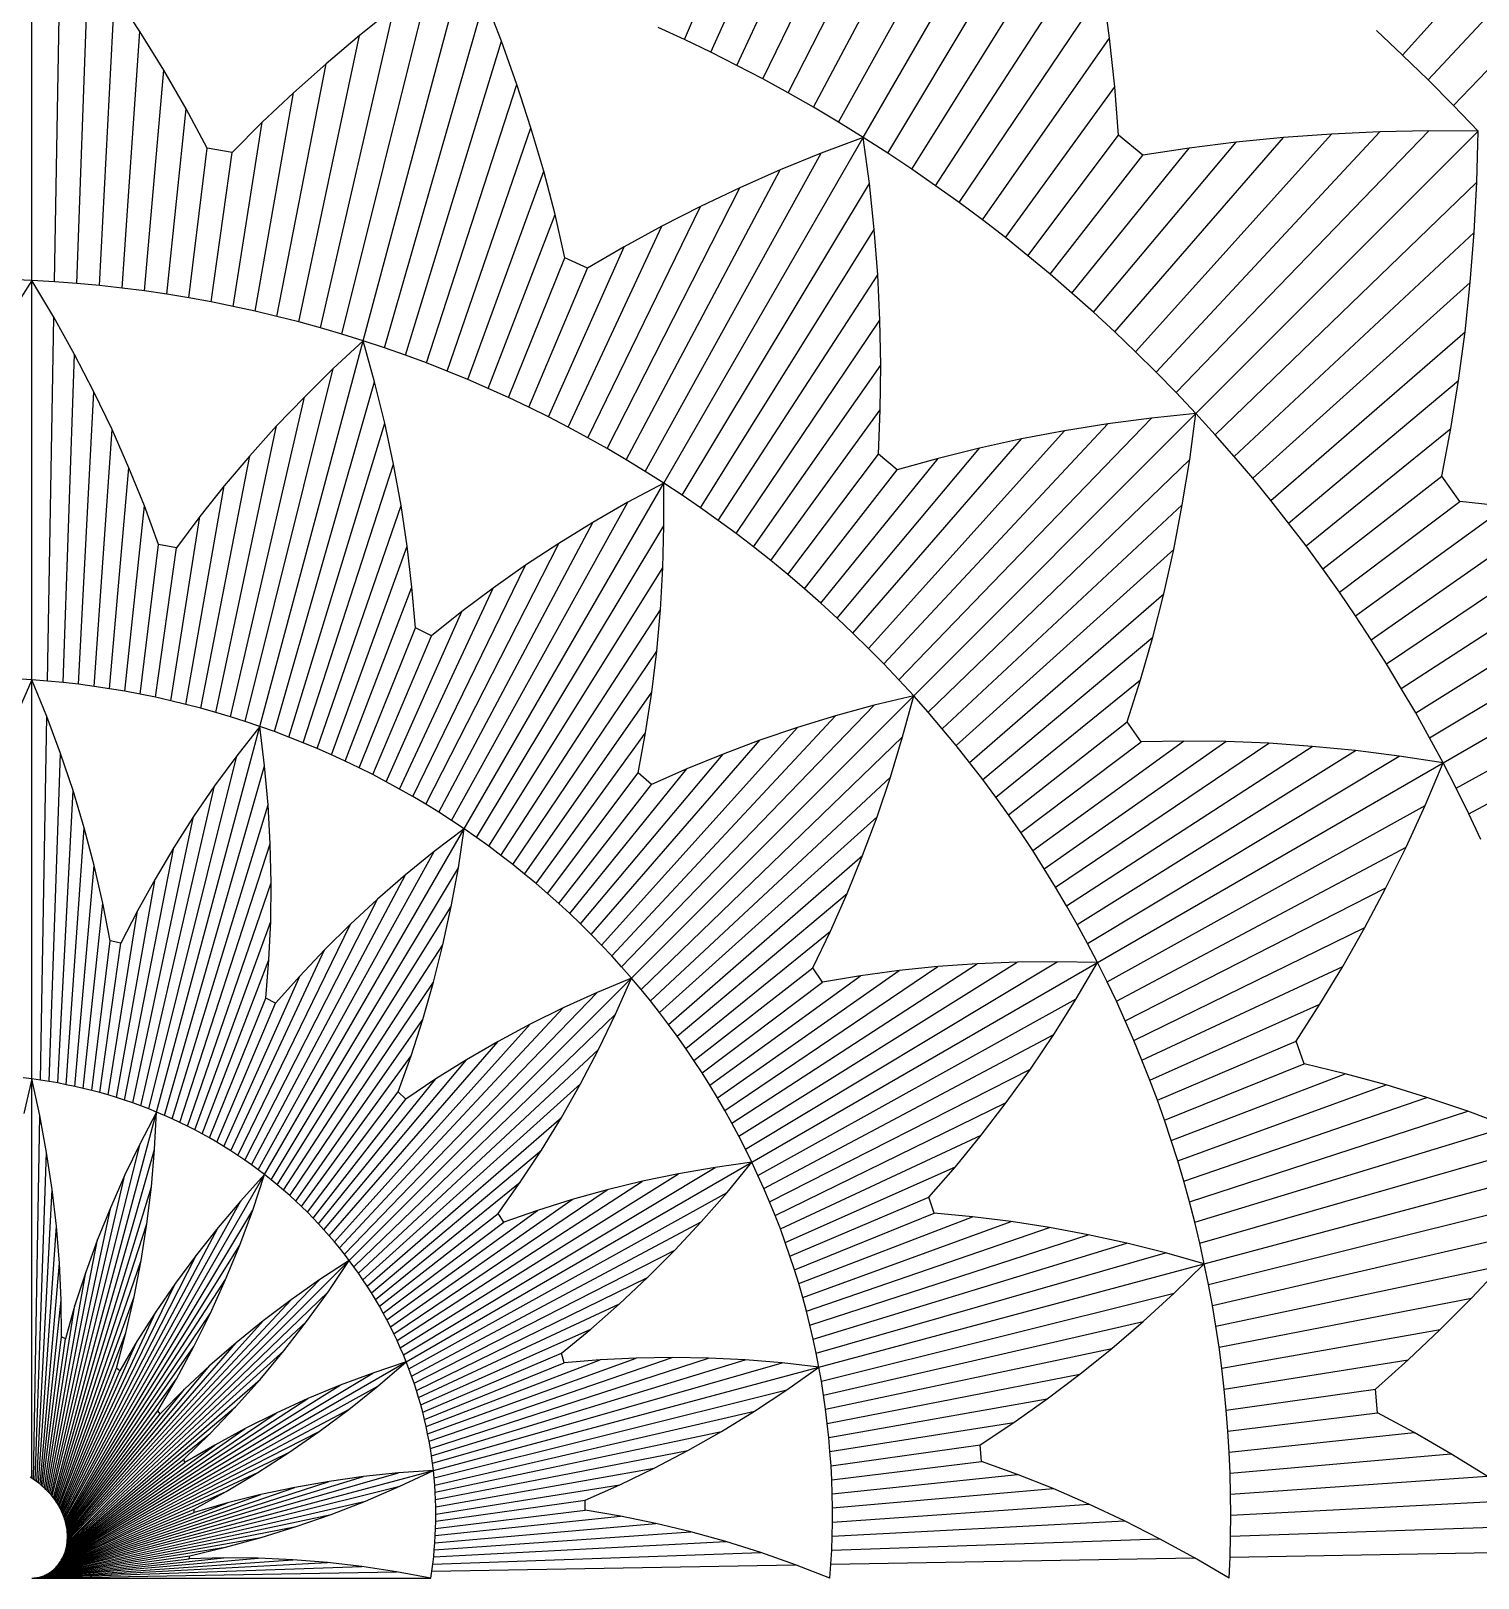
# Model space of a CAD drawing. Header units: metres. Extents: x -32.5 to 30, y -28.8 to 31.2.
# Drawn here: x -0.01 to 18.12, y 0 to 19.38 of the extents above; entities that cross this region are included whole.
import ezdxf

# ---------------------------------------------------------------- set-up
doc = ezdxf.new("R2010")
doc.units = ezdxf.units.M
for name, color, linetype in [('Fill', 3, 'Continuous'), ('Inner', 2, 'Continuous'), ('Outer', 1, 'Continuous')]:
    doc.layers.add(name, color=color, linetype=linetype)

msp = doc.modelspace()

# ---------------------------------------------------------------- linework, layer by layer
at = {"layer": 'Fill'}
for p, q in [((10.417, 18.042), (12.917, 22.372)), ((10.107, 18.233), (12.316, 22.218)), ((9.794, 18.419), (11.724, 22.049)), ((9.477, 18.6), (11.142, 21.867)), ((10.723, 17.846), (13.069, 21.751)), ((17.174, 19.074), (19.628, 21.799)), ((17.495, 18.761), (20.299, 21.768)), ((17.81, 18.443), (20.975, 21.72)), ((9.157, 18.775), (10.57, 21.671)), ((8.834, 18.944), (10.008, 21.462)), ((0, 16.25), (0, 21.25)), ((8.508, 19.108), (9.457, 21.24)), ((11.025, 17.644), (13.204, 21.131)), ((8.178, 19.267), (8.916, 21.005)), ((0.283, 16.234), (0.363, 20.788)), ((11.324, 17.437), (13.321, 20.512)), ((0.566, 16.212), (0.71, 20.321)), ((4.152, 15.495), (5.446, 20.325)), ((3.884, 15.579), (4.986, 19.999)), ((0.848, 16.186), (1.04, 19.848)), ((4.418, 15.407), (5.674, 19.786)), ((11.619, 17.226), (13.421, 19.897)), ((3.615, 15.658), (4.54, 19.663)), ((1.13, 16.155), (1.354, 19.369)), ((3.344, 15.732), (4.106, 19.318)), ((4.682, 15.314), (5.884, 19.246)), ((11.91, 17.009), (13.503, 19.284)), ((1.41, 16.119), (1.652, 18.886)), ((3.071, 15.801), (3.686, 18.964)), ((2.798, 15.866), (3.28, 18.602)), ((4.944, 15.217), (6.077, 18.704)), ((12.197, 16.787), (13.568, 18.675)), ((1.69, 16.078), (1.934, 18.399)), ((2.523, 15.926), (2.888, 18.231)), ((5.205, 15.115), (6.254, 18.162)), ((7.917, 13.712), (10.417, 18.042)), ((12.479, 16.561), (13.616, 18.069)), ((13.568, 15.608), (15.682, 18.04)), ((13.829, 15.358), (16.282, 18.083)), ((14.085, 15.104), (16.889, 18.111)), ((14.337, 14.846), (17.502, 18.123)), ((14.584, 14.584), (18.12, 18.12)), ((1.969, 16.032), (2.199, 17.907)), ((2.246, 15.982), (2.509, 17.852)), ((7.683, 13.86), (9.891, 17.845)), ((13.032, 16.093), (14.501, 17.907)), ((13.302, 15.853), (15.088, 17.981)), ((7.446, 14.005), (9.376, 17.634)), ((12.758, 16.329), (13.921, 17.818)), ((5.463, 15.009), (6.413, 17.619)), ((8.148, 13.56), (10.494, 17.465)), ((14.826, 14.318), (18.103, 17.482)), ((7.207, 14.145), (8.872, 17.412)), ((5.719, 14.898), (6.555, 17.077)), ((6.965, 14.281), (8.378, 17.177)), ((6.721, 14.413), (7.895, 16.93)), ((8.376, 13.404), (10.554, 16.89)), ((6.474, 14.541), (7.423, 16.672)), ((15.064, 14.047), (18.071, 16.851)), ((5.973, 14.783), (6.68, 16.535)), ((6.225, 14.664), (6.963, 16.403)), ((8.601, 13.244), (10.598, 16.319)), ((0, 11.25), (0, 16.25)), ((15.296, 13.773), (18.021, 16.226)), ((0.196, 11.234), (0.276, 15.789)), ((8.823, 13.08), (10.625, 15.752)), ((15.524, 13.495), (17.956, 15.609)), ((0.392, 11.215), (0.535, 15.324)), ((2.858, 10.665), (4.152, 15.495)), ((2.675, 10.727), (3.777, 15.147)), ((9.042, 12.913), (10.635, 15.188)), ((3.04, 10.601), (4.295, 14.98)), ((15.746, 13.213), (17.874, 14.998)), ((0.587, 11.193), (0.778, 14.855)), ((2.49, 10.786), (3.415, 14.791)), ((9.258, 12.742), (10.629, 14.63)), ((11.049, 11.049), (14.584, 14.584)), ((0.781, 11.167), (1.006, 14.382)), ((2.304, 10.841), (3.067, 14.428)), ((3.22, 10.533), (4.422, 14.464)), ((10.483, 11.643), (12.937, 14.367)), ((10.675, 11.448), (13.479, 14.454)), ((10.864, 11.25), (14.028, 14.527)), ((15.964, 12.927), (17.777, 14.396)), ((10.088, 12.023), (11.874, 14.151)), ((10.287, 11.834), (12.401, 14.266)), ((2.117, 10.893), (2.732, 14.056)), ((9.47, 12.567), (10.607, 14.076)), ((9.886, 12.208), (11.354, 14.021)), ((11.23, 10.844), (14.507, 14.009)), ((0.974, 11.138), (1.217, 13.905)), ((3.399, 10.462), (4.532, 13.949)), ((9.68, 12.389), (10.842, 13.878)), ((16.176, 12.638), (17.665, 13.801)), ((1.929, 10.942), (2.412, 13.678)), ((5.417, 9.382), (7.917, 13.712)), ((1.167, 11.105), (1.411, 13.426)), ((3.577, 10.388), (4.626, 13.434)), ((5.259, 9.487), (7.467, 13.472)), ((11.407, 10.637), (14.414, 13.441)), ((16.383, 12.346), (17.892, 13.482)), ((16.585, 12.05), (18.473, 13.421)), ((1.74, 10.988), (2.105, 13.293)), ((5.099, 9.59), (7.029, 13.22)), ((5.572, 9.274), (7.919, 13.179)), ((16.781, 11.75), (19.057, 13.344)), ((16.972, 11.448), (19.644, 13.25)), ((17.158, 11.142), (20.233, 13.139)), ((17.338, 10.834), (20.824, 13.012)), ((1.359, 11.07), (1.589, 12.944)), ((1.55, 11.03), (1.813, 12.901)), ((3.753, 10.311), (4.703, 12.921)), ((4.937, 9.69), (6.602, 12.957)), ((11.581, 10.427), (14.306, 12.881)), ((17.512, 10.523), (21.417, 12.869)), ((4.773, 9.787), (6.186, 12.683)), ((5.726, 9.164), (7.905, 12.65)), ((17.681, 10.208), (22.011, 12.708)), ((3.927, 10.23), (4.763, 12.409)), ((4.608, 9.881), (5.782, 12.399)), ((11.75, 10.214), (14.182, 12.328)), ((4.44, 9.973), (5.389, 12.104)), ((5.878, 9.051), (7.875, 12.126)), ((17.845, 9.891), (21.829, 12.1)), ((4.1, 10.148), (4.807, 11.899)), ((4.271, 10.062), (5.009, 11.8)), ((11.916, 9.999), (14.044, 11.784)), ((6.027, 8.935), (7.829, 11.607)), ((18.002, 9.572), (21.632, 11.502)), ((0, 6.25), (0, 11.25)), ((12.078, 9.781), (13.891, 11.249)), ((6.174, 8.817), (7.767, 11.093)), ((7.513, 7.513), (11.049, 11.049)), ((7.39, 7.653), (10.555, 10.93)), ((0.109, 6.235), (0.188, 10.79)), ((1.564, 5.836), (2.858, 10.665)), ((7.265, 7.791), (10.069, 10.798)), ((12.236, 9.56), (13.725, 10.723)), ((6.319, 8.697), (7.69, 10.585)), ((7.007, 8.061), (9.121, 10.493)), ((7.137, 7.927), (9.591, 10.652)), ((7.633, 7.371), (10.91, 10.536)), ((12.39, 9.336), (13.898, 10.473)), ((12.54, 9.111), (14.427, 10.482)), ((12.685, 8.882), (14.961, 10.476)), ((0.217, 6.218), (0.361, 10.327)), ((1.465, 5.876), (2.567, 10.296)), ((6.874, 8.192), (8.66, 10.32)), ((12.827, 8.652), (15.498, 10.454)), ((12.964, 8.419), (16.04, 10.416)), ((13.098, 8.184), (16.584, 10.363)), ((13.227, 7.947), (17.131, 10.294)), ((1.661, 5.794), (2.917, 10.173)), ((6.461, 8.574), (7.598, 10.083)), ((6.739, 8.322), (8.207, 10.135)), ((13.351, 7.708), (17.681, 10.208)), ((1.365, 5.914), (2.29, 9.92)), ((6.601, 8.449), (7.764, 9.938)), ((7.75, 7.227), (10.757, 10.031)), ((0.325, 6.2), (0.517, 9.861)), ((1.265, 5.95), (2.027, 9.537)), ((1.758, 5.751), (2.96, 9.683)), ((7.865, 7.082), (10.59, 9.535)), ((13.472, 7.467), (17.456, 9.676)), ((0.432, 6.179), (0.657, 9.394)), ((2.917, 5.052), (5.417, 9.382)), ((1.163, 5.985), (1.778, 9.148)), ((1.854, 5.706), (2.987, 9.194)), ((13.588, 7.225), (17.217, 9.155)), ((0.539, 6.157), (0.781, 8.924)), ((2.835, 5.114), (5.043, 9.098)), ((7.977, 6.934), (10.409, 9.048)), ((1.061, 6.018), (1.544, 8.754)), ((2.752, 5.175), (4.682, 8.805)), ((2.997, 4.988), (5.344, 8.893)), ((1.949, 5.66), (2.998, 8.707)), ((8.086, 6.785), (10.214, 8.571)), ((13.699, 6.98), (16.966, 8.645)), ((0.645, 6.133), (0.888, 8.453)), ((0.958, 6.05), (1.323, 8.354)), ((2.667, 5.235), (4.332, 8.502)), ((3.076, 4.923), (5.255, 8.41)), ((2.043, 5.612), (2.993, 8.222)), ((2.582, 5.293), (3.994, 8.189)), ((13.806, 6.734), (16.703, 8.146)), ((0.75, 6.107), (0.98, 7.982)), ((0.854, 6.079), (1.117, 7.95)), ((8.192, 6.634), (10.006, 8.103)), ((2.495, 5.35), (3.669, 7.867)), ((3.154, 4.857), (5.151, 7.932)), ((2.135, 5.563), (2.971, 7.741)), ((8.296, 6.482), (9.784, 7.644)), ((8.59, 6.015), (10.865, 7.608)), ((8.682, 5.856), (11.353, 7.658)), ((8.771, 5.696), (11.846, 7.693)), ((8.857, 5.535), (12.344, 7.713)), ((8.941, 5.372), (12.846, 7.718)), ((9.021, 5.208), (13.351, 7.708)), ((13.909, 6.486), (16.427, 7.66)), ((2.407, 5.405), (3.356, 7.537)), ((3.231, 4.79), (5.033, 7.461)), ((3.977, 3.977), (7.513, 7.513)), ((8.397, 6.327), (9.905, 7.464)), ((8.495, 6.172), (10.382, 7.543)), ((2.227, 5.512), (2.934, 7.263)), ((2.317, 5.459), (3.055, 7.198)), ((3.917, 4.056), (7.082, 7.333)), ((9.098, 5.043), (13.083, 7.252)), ((14.008, 6.237), (16.139, 7.186)), ((3.306, 4.722), (4.899, 6.997)), ((3.855, 4.134), (6.659, 7.141)), ((4.036, 3.898), (7.313, 7.062)), ((3.792, 4.211), (6.245, 6.936)), ((9.173, 4.877), (12.803, 6.807)), ((3.727, 4.287), (5.841, 6.719)), ((4.094, 3.817), (7.1, 6.621)), ((14.102, 5.986), (15.84, 6.724)), ((3.38, 4.652), (4.751, 6.54)), ((3.66, 4.362), (5.446, 6.49)), ((14.191, 5.734), (15.942, 6.441)), ((0, 1.25), (0, 6.25)), ((3.592, 4.436), (5.061, 6.25)), ((9.244, 4.71), (12.511, 6.375)), ((14.276, 5.48), (16.454, 6.316)), ((3.452, 4.581), (4.589, 6.09)), ((4.149, 3.736), (6.874, 6.189)), ((14.356, 5.225), (16.967, 6.175)), ((14.432, 4.969), (17.479, 6.018)), ((0.27, 1.006), (1.564, 5.836)), ((3.523, 4.509), (4.686, 5.998)), ((9.313, 4.542), (12.209, 5.955)), ((14.504, 4.713), (17.991, 5.846)), ((0.022, 1.236), (0.101, 5.791)), ((4.203, 3.654), (6.635, 5.768)), ((14.57, 4.455), (18.502, 5.657)), ((0.255, 1.024), (1.357, 5.444)), ((9.378, 4.373), (11.895, 5.547)), ((14.633, 4.196), (19.012, 5.451)), ((0.043, 1.221), (0.186, 5.33)), ((0.283, 0.988), (1.539, 5.367)), ((4.256, 3.571), (6.384, 5.357)), ((0.241, 1.042), (1.165, 5.048)), ((0.417, 0.722), (2.917, 5.052)), ((4.617, 2.885), (8.104, 5.064)), ((4.655, 2.797), (8.56, 5.143)), ((4.691, 2.708), (9.021, 5.208)), ((9.44, 4.203), (11.572, 5.152)), ((14.69, 3.936), (19.52, 5.23)), ((0.063, 1.207), (0.255, 4.868)), ((0.296, 0.97), (1.498, 4.901)), ((4.307, 3.487), (6.12, 4.956)), ((4.537, 3.06), (7.208, 4.862)), ((4.578, 2.973), (7.653, 4.97)), ((0.411, 0.741), (2.619, 4.725)), ((4.494, 3.147), (6.769, 4.74)), ((4.725, 2.619), (8.71, 4.828)), ((9.499, 4.032), (11.238, 4.77)), ((14.743, 3.676), (19.163, 4.778)), ((0.225, 1.06), (0.988, 4.646)), ((0.422, 0.702), (2.768, 4.607)), ((4.356, 3.403), (5.844, 4.566)), ((4.45, 3.233), (6.337, 4.604)), ((4.758, 2.53), (8.388, 4.46)), ((9.555, 3.861), (11.306, 4.568)), ((9.608, 3.688), (11.786, 4.524)), ((9.658, 3.515), (12.268, 4.465)), ((0.083, 1.192), (0.308, 4.406)), ((0.309, 0.951), (1.442, 4.438)), ((0.404, 0.76), (2.334, 4.39)), ((4.404, 3.318), (5.912, 4.455)), ((9.705, 3.342), (12.751, 4.391)), ((9.748, 3.167), (13.236, 4.3)), ((14.791, 3.415), (18.797, 4.34)), ((0.209, 1.077), (0.824, 4.24)), ((0.427, 0.683), (2.605, 4.17)), ((4.789, 2.44), (8.056, 4.105)), ((9.789, 2.993), (13.72, 4.195)), ((9.826, 2.818), (14.205, 4.073)), ((0.103, 1.176), (0.345, 3.943)), ((0.321, 0.932), (1.37, 3.979)), ((0.397, 0.78), (2.062, 4.047)), ((0.442, 0.442), (3.977, 3.977)), ((9.86, 2.642), (14.69, 3.936)), ((14.835, 3.153), (18.422, 3.916)), ((0.193, 1.094), (0.675, 3.83)), ((0.39, 0.799), (1.802, 3.695)), ((0.431, 0.664), (2.428, 3.739)), ((0.444, 0.46), (3.608, 3.737)), ((4.819, 2.35), (7.715, 3.763)), ((0.333, 0.914), (1.283, 3.524)), ((0.44, 0.425), (3.717, 3.589)), ((9.892, 2.466), (14.312, 3.568)), ((14.874, 2.891), (18.037, 3.506)), ((0.122, 1.16), (0.366, 3.481)), ((0.176, 1.111), (0.541, 3.416)), ((0.382, 0.818), (1.555, 3.336)), ((0.435, 0.645), (2.237, 3.316)), ((0.445, 0.477), (3.249, 3.484)), ((4.846, 2.26), (7.364, 3.434)), ((0.437, 0.407), (3.443, 3.211)), ((0.446, 0.495), (2.9, 3.22)), ((4.872, 2.169), (7.004, 3.118)), ((9.92, 2.29), (13.925, 3.215)), ((14.909, 2.629), (17.644, 3.111)), ((0.14, 1.144), (0.371, 3.019)), ((0.159, 1.128), (0.421, 2.998)), ((0.343, 0.895), (1.18, 3.073)), ((0.373, 0.837), (1.322, 2.969)), ((0.446, 0.514), (2.56, 2.945)), ((0.434, 0.39), (3.158, 2.844)), ((0.438, 0.626), (2.031, 2.901)), ((4.897, 2.078), (6.635, 2.817)), ((4.94, 1.896), (7.119, 2.733)), ((4.959, 1.805), (7.57, 2.755)), ((4.977, 1.714), (8.024, 2.763)), ((4.993, 1.622), (8.48, 2.755)), ((5.007, 1.531), (8.939, 2.733)), ((9.945, 2.114), (13.531, 2.876)), ((14.939, 2.366), (17.243, 2.731)), ((0.354, 0.876), (1.061, 2.627)), ((0.361, 0.208), (4.691, 2.708)), ((0.364, 0.857), (1.102, 2.595)), ((0.369, 0.222), (4.274, 2.568)), ((0.446, 0.532), (2.232, 2.66)), ((4.919, 1.987), (6.671, 2.695)), ((5.02, 1.439), (9.399, 2.695)), ((5.031, 1.348), (9.86, 2.642)), ((9.966, 1.937), (13.129, 2.552)), ((0.352, 0.195), (4.337, 2.404)), ((0.377, 0.236), (3.863, 2.414)), ((0.43, 0.374), (2.862, 2.488)), ((0.441, 0.607), (1.812, 2.494)), ((0.446, 0.55), (1.914, 2.364)), ((5.04, 1.257), (9.46, 2.359)), ((14.964, 2.103), (16.835, 2.366)), ((0.384, 0.25), (3.46, 2.247)), ((0.426, 0.357), (2.553, 2.143)), ((9.985, 1.761), (12.72, 2.243)), ((0.343, 0.183), (3.973, 2.113)), ((0.391, 0.264), (3.063, 2.066)), ((0.443, 0.588), (1.58, 2.096)), ((0.445, 0.569), (1.608, 2.058)), ((5.048, 1.165), (9.054, 2.09)), ((10, 1.584), (12.305, 1.949)), ((14.985, 1.84), (16.859, 2.07)), ((0.334, 0.17), (3.601, 1.835)), ((0.398, 0.279), (2.674, 1.872)), ((0.421, 0.341), (2.234, 1.809)), ((5.054, 1.074), (8.64, 1.837)), ((15.001, 1.577), (17.321, 1.821)), ((0.325, 0.158), (3.221, 1.571)), ((0.405, 0.294), (2.292, 1.665)), ((5.058, 0.983), (8.221, 1.598)), ((10.013, 1.407), (11.883, 1.67)), ((15.012, 1.313), (17.779, 1.555)), ((0.41, 0.309), (1.919, 1.446)), ((0.416, 0.325), (1.904, 1.488)), ((5.061, 0.892), (7.796, 1.375)), ((10.022, 1.231), (11.897, 1.461)), ((0.201, 0.054), (5.031, 1.348)), ((0.214, 0.061), (4.593, 1.317)), ((0.226, 0.069), (4.157, 1.271)), ((0.238, 0.077), (3.725, 1.21)), ((0.315, 0.147), (2.832, 1.321)), ((5.062, 0.802), (7.367, 1.167)), ((10.028, 1.054), (12.349, 1.298)), ((15.019, 1.05), (18.233, 1.275)), ((0.189, 0.047), (4.609, 1.149)), ((0.25, 0.086), (3.296, 1.135)), ((0.261, 0.095), (2.871, 1.045)), ((0.305, 0.136), (2.436, 1.085)), ((5.061, 0.711), (6.932, 0.974)), ((10.031, 0.878), (12.798, 1.12)), ((15.021, 0.787), (18.683, 0.979)), ((0.163, 0.035), (3.75, 0.797)), ((0.176, 0.041), (4.182, 0.965)), ((0.272, 0.105), (2.451, 0.941)), ((0.283, 0.114), (2.035, 0.822)), ((0.294, 0.125), (2.033, 0.863)), ((5.055, 0.531), (7.376, 0.775)), ((5.059, 0.621), (6.934, 0.851)), ((10.031, 0.701), (13.245, 0.926)), ((0.15, 0.029), (3.313, 0.644)), ((5.05, 0.442), (7.817, 0.684)), ((10.028, 0.526), (13.69, 0.717)), ((15.019, 0.524), (19.127, 0.668)), ((0.137, 0.024), (2.872, 0.506)), ((5.035, 0.264), (8.696, 0.456)), ((5.043, 0.353), (8.258, 0.577)), ((10.022, 0.35), (14.13, 0.493)), ((0.042, 0.002), (3.703, 0.194)), ((0.055, 0.004), (3.27, 0.229)), ((0.069, 0.006), (2.836, 0.248)), ((0.083, 0.009), (2.403, 0.253)), ((0.096, 0.012), (1.971, 0.242)), ((0.11, 0.015), (1.981, 0.278)), ((0.123, 0.02), (2.428, 0.385)), ((5.025, 0.175), (9.133, 0.319)), ((10.012, 0.175), (14.567, 0.254)), ((15.012, 0.262), (19.566, 0.342)), ((0, 0), (5, 0)), ((0.014, 0), (4.569, 0.08)), ((0.028, 0.001), (4.136, 0.144)), ((5.013, 0.088), (9.568, 0.167))]:
    msp.add_line(p, q, dxfattribs=at)
at = {"layer": 'Inner'}
for p, q in [((8.178, 19.267), (7.846, 19.419)), ((17.174, 19.074), (16.848, 19.381)), ((8.508, 19.108), (8.178, 19.267)), ((8.834, 18.944), (8.508, 19.108)), ((17.495, 18.761), (17.174, 19.074)), ((9.157, 18.775), (8.834, 18.944)), ((9.477, 18.6), (9.157, 18.775)), ((17.81, 18.443), (17.495, 18.761)), ((9.794, 18.419), (9.477, 18.6)), ((10.107, 18.233), (9.794, 18.419)), ((18.12, 18.12), (17.81, 18.443)), ((10.417, 18.042), (10.107, 18.233)), ((10.723, 17.846), (10.417, 18.042)), ((11.025, 17.644), (10.723, 17.846)), ((11.324, 17.437), (11.025, 17.644)), ((11.619, 17.226), (11.324, 17.437)), ((11.91, 17.009), (11.619, 17.226)), ((12.197, 16.787), (11.91, 17.009)), ((12.479, 16.561), (12.197, 16.787)), ((12.758, 16.329), (12.479, 16.561)), ((13.032, 16.093), (12.758, 16.329)), ((0, 16.25), (-0.284, 16.261)), ((0.283, 16.234), (0, 16.25)), ((0.566, 16.212), (0.283, 16.234)), ((0.848, 16.186), (0.566, 16.212)), ((1.13, 16.155), (0.848, 16.186)), ((1.41, 16.119), (1.13, 16.155)), ((1.69, 16.078), (1.41, 16.119)), ((13.302, 15.853), (13.032, 16.093)), ((1.969, 16.032), (1.69, 16.078)), ((2.246, 15.982), (1.969, 16.032)), ((2.523, 15.926), (2.246, 15.982)), ((2.798, 15.866), (2.523, 15.926)), ((3.071, 15.801), (2.798, 15.866)), ((3.344, 15.732), (3.071, 15.801)), ((3.615, 15.658), (3.344, 15.732)), ((13.568, 15.608), (13.302, 15.853)), ((3.884, 15.579), (3.615, 15.658)), ((4.152, 15.495), (3.884, 15.579)), ((13.829, 15.358), (13.568, 15.608)), ((4.418, 15.407), (4.152, 15.495)), ((4.682, 15.314), (4.418, 15.407)), ((4.944, 15.217), (4.682, 15.314)), ((14.085, 15.104), (13.829, 15.358)), ((5.205, 15.115), (4.944, 15.217)), ((5.463, 15.009), (5.205, 15.115)), ((5.719, 14.898), (5.463, 15.009)), ((14.337, 14.846), (14.085, 15.104)), ((5.973, 14.783), (5.719, 14.898)), ((6.225, 14.664), (5.973, 14.783)), ((14.584, 14.584), (14.337, 14.846)), ((6.474, 14.541), (6.225, 14.664)), ((6.721, 14.413), (6.474, 14.541)), ((14.826, 14.318), (14.584, 14.584)), ((6.965, 14.281), (6.721, 14.413)), ((7.207, 14.145), (6.965, 14.281)), ((7.446, 14.005), (7.207, 14.145)), ((15.064, 14.047), (14.826, 14.318)), ((7.683, 13.86), (7.446, 14.005)), ((15.296, 13.773), (15.064, 14.047)), ((7.917, 13.712), (7.683, 13.86)), ((15.524, 13.495), (15.296, 13.773)), ((8.148, 13.56), (7.917, 13.712)), ((8.376, 13.404), (8.148, 13.56)), ((8.601, 13.244), (8.376, 13.404)), ((15.746, 13.213), (15.524, 13.495)), ((8.823, 13.08), (8.601, 13.244)), ((15.964, 12.927), (15.746, 13.213)), ((9.042, 12.913), (8.823, 13.08)), ((9.258, 12.742), (9.042, 12.913)), ((16.176, 12.638), (15.964, 12.927)), ((9.47, 12.567), (9.258, 12.742)), ((16.383, 12.346), (16.176, 12.638)), ((9.68, 12.389), (9.47, 12.567)), ((9.886, 12.208), (9.68, 12.389)), ((10.088, 12.023), (9.886, 12.208)), ((16.585, 12.05), (16.383, 12.346)), ((10.287, 11.834), (10.088, 12.023)), ((16.781, 11.75), (16.585, 12.05)), ((10.483, 11.643), (10.287, 11.834)), ((10.675, 11.448), (10.483, 11.643)), ((16.972, 11.448), (16.781, 11.75)), ((10.864, 11.25), (10.675, 11.448)), ((17.158, 11.142), (16.972, 11.448)), ((0, 11.25), (-0.197, 11.262)), ((0.196, 11.234), (0, 11.25)), ((11.049, 11.049), (10.864, 11.25)), ((0.392, 11.215), (0.196, 11.234)), ((0.587, 11.193), (0.392, 11.215)), ((0.781, 11.167), (0.587, 11.193)), ((0.974, 11.138), (0.781, 11.167)), ((1.167, 11.105), (0.974, 11.138)), ((1.359, 11.07), (1.167, 11.105)), ((1.55, 11.03), (1.359, 11.07)), ((11.23, 10.844), (11.049, 11.049)), ((17.338, 10.834), (17.158, 11.142)), ((1.74, 10.988), (1.55, 11.03)), ((1.929, 10.942), (1.74, 10.988)), ((2.117, 10.893), (1.929, 10.942)), ((2.304, 10.841), (2.117, 10.893)), ((2.49, 10.786), (2.304, 10.841)), ((2.675, 10.727), (2.49, 10.786)), ((2.858, 10.665), (2.675, 10.727)), ((3.04, 10.601), (2.858, 10.665)), ((11.407, 10.637), (11.23, 10.844)), ((17.512, 10.523), (17.338, 10.834)), ((3.22, 10.533), (3.04, 10.601)), ((3.399, 10.462), (3.22, 10.533)), ((11.581, 10.427), (11.407, 10.637)), ((17.681, 10.208), (17.512, 10.523)), ((3.577, 10.388), (3.399, 10.462)), ((3.753, 10.311), (3.577, 10.388)), ((3.927, 10.23), (3.753, 10.311)), ((11.75, 10.214), (11.581, 10.427)), ((4.1, 10.148), (3.927, 10.23)), ((4.271, 10.062), (4.1, 10.148)), ((11.916, 9.999), (11.75, 10.214)), ((17.845, 9.891), (17.681, 10.208)), ((4.44, 9.973), (4.271, 10.062)), ((4.608, 9.881), (4.44, 9.973)), ((12.078, 9.781), (11.916, 9.999)), ((18.002, 9.572), (17.845, 9.891)), ((4.773, 9.787), (4.608, 9.881)), ((4.937, 9.69), (4.773, 9.787)), ((5.099, 9.59), (4.937, 9.69)), ((12.236, 9.56), (12.078, 9.781)), ((5.259, 9.487), (5.099, 9.59)), ((12.39, 9.336), (12.236, 9.56)), ((18.154, 9.25), (18.002, 9.572)), ((5.417, 9.382), (5.259, 9.487)), ((5.572, 9.274), (5.417, 9.382)), ((12.54, 9.111), (12.39, 9.336)), ((5.726, 9.164), (5.572, 9.274)), ((5.878, 9.051), (5.726, 9.164)), ((12.685, 8.882), (12.54, 9.111)), ((6.027, 8.935), (5.878, 9.051)), ((6.174, 8.817), (6.027, 8.935)), ((6.319, 8.697), (6.174, 8.817)), ((12.827, 8.652), (12.685, 8.882)), ((6.461, 8.574), (6.319, 8.697)), ((6.601, 8.449), (6.461, 8.574)), ((12.964, 8.419), (12.827, 8.652)), ((6.739, 8.322), (6.601, 8.449)), ((13.098, 8.184), (12.964, 8.419)), ((6.874, 8.192), (6.739, 8.322)), ((7.007, 8.061), (6.874, 8.192)), ((13.227, 7.947), (13.098, 8.184)), ((7.137, 7.927), (7.007, 8.061)), ((13.351, 7.708), (13.227, 7.947)), ((7.265, 7.791), (7.137, 7.927)), ((7.39, 7.653), (7.265, 7.791)), ((7.513, 7.513), (7.39, 7.653)), ((13.472, 7.467), (13.351, 7.708)), ((7.633, 7.371), (7.513, 7.513)), ((7.75, 7.227), (7.633, 7.371)), ((13.588, 7.225), (13.472, 7.467)), ((7.865, 7.082), (7.75, 7.227)), ((13.699, 6.98), (13.588, 7.225)), ((7.977, 6.934), (7.865, 7.082)), ((13.806, 6.734), (13.699, 6.98)), ((8.086, 6.785), (7.977, 6.934)), ((8.192, 6.634), (8.086, 6.785)), ((8.296, 6.482), (8.192, 6.634)), ((13.909, 6.486), (13.806, 6.734)), ((8.397, 6.327), (8.296, 6.482)), ((14.008, 6.237), (13.909, 6.486)), ((0, 6.25), (-0.109, 6.263)), ((0.109, 6.235), (0, 6.25)), ((0.217, 6.218), (0.109, 6.235)), ((0.325, 6.2), (0.217, 6.218)), ((8.495, 6.172), (8.397, 6.327)), ((14.102, 5.986), (14.008, 6.237)), ((0.432, 6.179), (0.325, 6.2)), ((0.539, 6.157), (0.432, 6.179)), ((0.645, 6.133), (0.539, 6.157)), ((0.75, 6.107), (0.645, 6.133)), ((0.854, 6.079), (0.75, 6.107)), ((0.958, 6.05), (0.854, 6.079)), ((1.061, 6.018), (0.958, 6.05)), ((1.163, 5.985), (1.061, 6.018)), ((8.59, 6.015), (8.495, 6.172)), ((8.682, 5.856), (8.59, 6.015)), ((1.265, 5.95), (1.163, 5.985)), ((1.365, 5.914), (1.265, 5.95)), ((1.465, 5.876), (1.365, 5.914)), ((1.564, 5.836), (1.465, 5.876)), ((1.661, 5.794), (1.564, 5.836)), ((8.771, 5.696), (8.682, 5.856)), ((14.191, 5.734), (14.102, 5.986)), ((1.758, 5.751), (1.661, 5.794)), ((1.854, 5.706), (1.758, 5.751)), ((1.949, 5.66), (1.854, 5.706)), ((2.043, 5.612), (1.949, 5.66)), ((8.857, 5.535), (8.771, 5.696)), ((14.276, 5.48), (14.191, 5.734)), ((2.135, 5.563), (2.043, 5.612)), ((2.227, 5.512), (2.135, 5.563)), ((2.317, 5.459), (2.227, 5.512)), ((2.407, 5.405), (2.317, 5.459)), ((8.941, 5.372), (8.857, 5.535)), ((14.356, 5.225), (14.276, 5.48)), ((2.495, 5.35), (2.407, 5.405)), ((2.582, 5.293), (2.495, 5.35)), ((2.667, 5.235), (2.582, 5.293)), ((2.752, 5.175), (2.667, 5.235)), ((9.021, 5.208), (8.941, 5.372)), ((2.835, 5.114), (2.752, 5.175)), ((2.917, 5.052), (2.835, 5.114)), ((2.997, 4.988), (2.917, 5.052)), ((9.098, 5.043), (9.021, 5.208)), ((9.173, 4.877), (9.098, 5.043)), ((14.432, 4.969), (14.356, 5.225)), ((3.076, 4.923), (2.997, 4.988)), ((3.154, 4.857), (3.076, 4.923)), ((3.231, 4.79), (3.154, 4.857)), ((9.244, 4.71), (9.173, 4.877)), ((14.504, 4.713), (14.432, 4.969)), ((3.306, 4.722), (3.231, 4.79)), ((3.38, 4.652), (3.306, 4.722)), ((3.452, 4.581), (3.38, 4.652)), ((9.313, 4.542), (9.244, 4.71)), ((14.57, 4.455), (14.504, 4.713)), ((3.523, 4.509), (3.452, 4.581)), ((3.592, 4.436), (3.523, 4.509)), ((9.378, 4.373), (9.313, 4.542)), ((3.66, 4.362), (3.592, 4.436)), ((3.727, 4.287), (3.66, 4.362)), ((3.792, 4.211), (3.727, 4.287)), ((9.44, 4.203), (9.378, 4.373)), ((14.633, 4.196), (14.57, 4.455)), ((3.855, 4.134), (3.792, 4.211)), ((3.917, 4.056), (3.855, 4.134)), ((9.499, 4.032), (9.44, 4.203)), ((14.69, 3.936), (14.633, 4.196)), ((3.977, 3.977), (3.917, 4.056)), ((4.036, 3.898), (3.977, 3.977)), ((4.094, 3.817), (4.036, 3.898)), ((9.555, 3.861), (9.499, 4.032)), ((14.743, 3.676), (14.69, 3.936)), ((4.149, 3.736), (4.094, 3.817)), ((4.203, 3.654), (4.149, 3.736)), ((9.608, 3.688), (9.555, 3.861)), ((9.658, 3.515), (9.608, 3.688)), ((4.256, 3.571), (4.203, 3.654)), ((4.307, 3.487), (4.256, 3.571)), ((9.705, 3.342), (9.658, 3.515)), ((14.791, 3.415), (14.743, 3.676)), ((4.356, 3.403), (4.307, 3.487)), ((4.404, 3.318), (4.356, 3.403)), ((4.45, 3.233), (4.404, 3.318)), ((9.748, 3.167), (9.705, 3.342)), ((14.835, 3.153), (14.791, 3.415)), ((4.494, 3.147), (4.45, 3.233)), ((4.537, 3.06), (4.494, 3.147)), ((9.789, 2.993), (9.748, 3.167)), ((14.874, 2.891), (14.835, 3.153)), ((4.578, 2.973), (4.537, 3.06)), ((4.617, 2.885), (4.578, 2.973)), ((9.826, 2.818), (9.789, 2.993)), ((4.655, 2.797), (4.617, 2.885)), ((4.691, 2.708), (4.655, 2.797)), ((9.86, 2.642), (9.826, 2.818)), ((14.909, 2.629), (14.874, 2.891)), ((4.725, 2.619), (4.691, 2.708)), ((4.758, 2.53), (4.725, 2.619)), ((4.789, 2.44), (4.758, 2.53)), ((9.892, 2.466), (9.86, 2.642)), ((14.939, 2.366), (14.909, 2.629)), ((4.819, 2.35), (4.789, 2.44)), ((4.846, 2.26), (4.819, 2.35)), ((9.92, 2.29), (9.892, 2.466)), ((14.964, 2.103), (14.939, 2.366)), ((4.872, 2.169), (4.846, 2.26)), ((4.897, 2.078), (4.872, 2.169)), ((9.945, 2.114), (9.92, 2.29)), ((4.919, 1.987), (4.897, 2.078)), ((4.94, 1.896), (4.919, 1.987)), ((9.966, 1.937), (9.945, 2.114)), ((14.985, 1.84), (14.964, 2.103)), ((4.959, 1.805), (4.94, 1.896)), ((4.977, 1.714), (4.959, 1.805)), ((9.985, 1.761), (9.966, 1.937)), ((10, 1.584), (9.985, 1.761)), ((15.001, 1.577), (14.985, 1.84)), ((4.993, 1.622), (4.977, 1.714)), ((5.007, 1.531), (4.993, 1.622)), ((10.013, 1.407), (10, 1.584)), ((15.012, 1.313), (15.001, 1.577)), ((5.02, 1.439), (5.007, 1.531)), ((5.031, 1.348), (5.02, 1.439)), ((10.022, 1.231), (10.013, 1.407)), ((0, 1.25), (-0.022, 1.264)), ((0.022, 1.236), (0, 1.25)), ((0.043, 1.221), (0.022, 1.236)), ((0.063, 1.207), (0.043, 1.221)), ((0.083, 1.192), (0.063, 1.207)), ((0.103, 1.176), (0.083, 1.192)), ((0.122, 1.16), (0.103, 1.176)), ((5.04, 1.257), (5.031, 1.348)), ((5.048, 1.165), (5.04, 1.257)), ((5.054, 1.074), (5.048, 1.165)), ((10.028, 1.054), (10.022, 1.231)), ((15.019, 1.05), (15.012, 1.313)), ((0.14, 1.144), (0.122, 1.16)), ((0.159, 1.128), (0.14, 1.144)), ((0.176, 1.111), (0.159, 1.128)), ((0.193, 1.094), (0.176, 1.111)), ((0.209, 1.077), (0.193, 1.094)), ((0.225, 1.06), (0.209, 1.077)), ((0.241, 1.042), (0.225, 1.06)), ((0.255, 1.024), (0.241, 1.042)), ((0.27, 1.006), (0.255, 1.024)), ((0.283, 0.988), (0.27, 1.006)), ((0.296, 0.97), (0.283, 0.988)), ((0.309, 0.951), (0.296, 0.97)), ((5.058, 0.983), (5.054, 1.074)), ((5.061, 0.892), (5.058, 0.983)), ((10.031, 0.878), (10.028, 1.054)), ((15.021, 0.787), (15.019, 1.05)), ((0.321, 0.932), (0.309, 0.951)), ((0.333, 0.914), (0.321, 0.932)), ((0.343, 0.895), (0.333, 0.914)), ((0.354, 0.876), (0.343, 0.895)), ((0.364, 0.857), (0.354, 0.876)), ((0.373, 0.837), (0.364, 0.857)), ((0.382, 0.818), (0.373, 0.837)), ((0.39, 0.799), (0.382, 0.818)), ((0.397, 0.78), (0.39, 0.799)), ((0.404, 0.76), (0.397, 0.78)), ((5.062, 0.802), (5.061, 0.892)), ((5.061, 0.711), (5.062, 0.802)), ((10.031, 0.701), (10.031, 0.878)), ((15.019, 0.524), (15.021, 0.787)), ((0.411, 0.741), (0.404, 0.76)), ((0.417, 0.722), (0.411, 0.741)), ((0.422, 0.702), (0.417, 0.722)), ((0.427, 0.683), (0.422, 0.702)), ((0.431, 0.664), (0.427, 0.683)), ((0.435, 0.645), (0.431, 0.664)), ((0.438, 0.626), (0.435, 0.645)), ((0.441, 0.607), (0.438, 0.626)), ((0.443, 0.588), (0.441, 0.607)), ((0.445, 0.569), (0.443, 0.588)), ((5.055, 0.531), (5.059, 0.621)), ((5.059, 0.621), (5.061, 0.711)), ((10.028, 0.526), (10.031, 0.701)), ((0.43, 0.374), (0.434, 0.39)), ((0.434, 0.39), (0.437, 0.407)), ((0.437, 0.407), (0.44, 0.425)), ((0.44, 0.425), (0.442, 0.442)), ((0.442, 0.442), (0.444, 0.46)), ((0.444, 0.46), (0.445, 0.477)), ((0.446, 0.55), (0.445, 0.569)), ((0.445, 0.477), (0.446, 0.495)), ((0.446, 0.532), (0.446, 0.55)), ((0.446, 0.514), (0.446, 0.532)), ((0.446, 0.495), (0.446, 0.514)), ((5.043, 0.353), (5.05, 0.442)), ((5.05, 0.442), (5.055, 0.531)), ((10.022, 0.35), (10.028, 0.526)), ((15.012, 0.262), (15.019, 0.524)), ((0.343, 0.183), (0.352, 0.195)), ((0.352, 0.195), (0.361, 0.208)), ((0.361, 0.208), (0.369, 0.222)), ((0.369, 0.222), (0.377, 0.236)), ((0.377, 0.236), (0.384, 0.25)), ((0.384, 0.25), (0.391, 0.264)), ((0.391, 0.264), (0.398, 0.279)), ((0.398, 0.279), (0.405, 0.294)), ((0.405, 0.294), (0.41, 0.309)), ((0.41, 0.309), (0.416, 0.325)), ((0.416, 0.325), (0.421, 0.341)), ((0.421, 0.341), (0.426, 0.357)), ((0.426, 0.357), (0.43, 0.374)), ((5.025, 0.175), (5.035, 0.264)), ((5.035, 0.264), (5.043, 0.353)), ((10.012, 0.175), (10.022, 0.35)), ((15, 0), (15.012, 0.262)), ((0, 0), (0, 0)), ((0, 0), (0.014, 0)), ((0.014, 0), (0.028, 0.001)), ((0.028, 0.001), (0.042, 0.002)), ((0.042, 0.002), (0.055, 0.004)), ((0.055, 0.004), (0.069, 0.006)), ((0.069, 0.006), (0.083, 0.009)), ((0.083, 0.009), (0.096, 0.012)), ((0.096, 0.012), (0.11, 0.015)), ((0.11, 0.015), (0.123, 0.02)), ((0.123, 0.02), (0.137, 0.024)), ((0.137, 0.024), (0.15, 0.029)), ((0.15, 0.029), (0.163, 0.035)), ((0.163, 0.035), (0.176, 0.041)), ((0.176, 0.041), (0.189, 0.047)), ((0.189, 0.047), (0.201, 0.054)), ((0.201, 0.054), (0.214, 0.061)), ((0.214, 0.061), (0.226, 0.069)), ((0.226, 0.069), (0.238, 0.077)), ((0.238, 0.077), (0.25, 0.086)), ((0.25, 0.086), (0.261, 0.095)), ((0.261, 0.095), (0.272, 0.105)), ((0.272, 0.105), (0.283, 0.114)), ((0.283, 0.114), (0.294, 0.125)), ((0.294, 0.125), (0.305, 0.136)), ((0.305, 0.136), (0.315, 0.147)), ((0.315, 0.147), (0.325, 0.158)), ((0.325, 0.158), (0.334, 0.17)), ((0.334, 0.17), (0.343, 0.183)), ((5, 0), (5.013, 0.088)), ((5.013, 0.088), (5.025, 0.175)), ((10, 0), (10.012, 0.175))]:
    msp.add_line(p, q, dxfattribs=at)
at = {"layer": 'Outer'}
for p, q in [((1.354, 19.369), (1.04, 19.848)), ((5.884, 19.246), (5.674, 19.786)), ((13.503, 19.284), (13.421, 19.897)), ((4.54, 19.663), (4.106, 19.318)), ((1.652, 18.886), (1.354, 19.369)), ((4.106, 19.318), (3.686, 18.964)), ((6.077, 18.704), (5.884, 19.246)), ((13.568, 18.675), (13.503, 19.284)), ((1.934, 18.399), (1.652, 18.886)), ((3.686, 18.964), (3.28, 18.602)), ((3.28, 18.602), (2.888, 18.231)), ((6.254, 18.162), (6.077, 18.704)), ((13.616, 18.069), (13.568, 18.675)), ((2.199, 17.907), (1.934, 18.399)), ((2.888, 18.231), (2.509, 17.852)), ((6.413, 17.619), (6.254, 18.162)), ((10.417, 18.042), (9.891, 17.845)), ((10.494, 17.465), (10.417, 18.042)), ((13.921, 17.818), (13.616, 18.069)), ((15.682, 18.04), (15.088, 17.981)), ((16.282, 18.083), (15.682, 18.04)), ((16.889, 18.111), (16.282, 18.083)), ((17.502, 18.123), (16.889, 18.111)), ((18.12, 18.12), (17.502, 18.123)), ((18.103, 17.482), (18.12, 18.12)), ((2.509, 17.852), (2.199, 17.907)), ((9.891, 17.845), (9.376, 17.634)), ((14.501, 17.907), (13.921, 17.818)), ((15.088, 17.981), (14.501, 17.907)), ((9.376, 17.634), (8.872, 17.412)), ((6.555, 17.077), (6.413, 17.619)), ((10.554, 16.89), (10.494, 17.465)), ((18.071, 16.851), (18.103, 17.482)), ((8.872, 17.412), (8.378, 17.177)), ((6.68, 16.535), (6.555, 17.077)), ((8.378, 17.177), (7.895, 16.93)), ((7.895, 16.93), (7.423, 16.672)), ((10.598, 16.319), (10.554, 16.89)), ((7.423, 16.672), (6.963, 16.403)), ((18.021, 16.226), (18.071, 16.851)), ((6.963, 16.403), (6.68, 16.535)), ((10.625, 15.752), (10.598, 16.319)), ((0, 16.25), (-0.276, 15.817)), ((0.276, 15.789), (0, 16.25)), ((17.956, 15.609), (18.021, 16.226)), ((0.535, 15.324), (0.276, 15.789)), ((10.635, 15.188), (10.625, 15.752)), ((17.874, 14.998), (17.956, 15.609)), ((0.778, 14.855), (0.535, 15.324)), ((4.152, 15.495), (3.777, 15.147)), ((4.295, 14.98), (4.152, 15.495)), ((3.777, 15.147), (3.415, 14.791)), ((10.629, 14.63), (10.635, 15.188)), ((4.422, 14.464), (4.295, 14.98)), ((17.777, 14.396), (17.874, 14.998)), ((1.006, 14.382), (0.778, 14.855)), ((3.415, 14.791), (3.067, 14.428)), ((10.607, 14.076), (10.629, 14.63)), ((14.584, 14.584), (14.028, 14.527)), ((14.507, 14.009), (14.584, 14.584)), ((1.217, 13.905), (1.006, 14.382)), ((3.067, 14.428), (2.732, 14.056)), ((4.532, 13.949), (4.422, 14.464)), ((12.937, 14.367), (12.401, 14.266)), ((13.479, 14.454), (12.937, 14.367)), ((14.028, 14.527), (13.479, 14.454)), ((17.665, 13.801), (17.777, 14.396)), ((11.874, 14.151), (11.354, 14.021)), ((12.401, 14.266), (11.874, 14.151)), ((2.732, 14.056), (2.412, 13.678)), ((10.842, 13.878), (10.607, 14.076)), ((11.354, 14.021), (10.842, 13.878)), ((14.414, 13.441), (14.507, 14.009)), ((1.411, 13.426), (1.217, 13.905)), ((4.626, 13.434), (4.532, 13.949)), ((17.892, 13.482), (17.665, 13.801)), ((2.412, 13.678), (2.105, 13.293)), ((7.917, 13.712), (7.467, 13.472)), ((7.919, 13.179), (7.917, 13.712)), ((1.589, 12.944), (1.411, 13.426)), ((4.703, 12.921), (4.626, 13.434)), ((7.467, 13.472), (7.029, 13.22)), ((14.306, 12.881), (14.414, 13.441)), ((18.473, 13.421), (17.892, 13.482)), ((2.105, 13.293), (1.813, 12.901)), ((7.029, 13.22), (6.602, 12.957)), ((7.905, 12.65), (7.919, 13.179)), ((1.813, 12.901), (1.589, 12.944)), ((4.763, 12.409), (4.703, 12.921)), ((6.602, 12.957), (6.186, 12.683)), ((14.182, 12.328), (14.306, 12.881)), ((6.186, 12.683), (5.782, 12.399)), ((7.875, 12.126), (7.905, 12.65)), ((4.807, 11.899), (4.763, 12.409)), ((5.782, 12.399), (5.389, 12.104)), ((14.044, 11.784), (14.182, 12.328)), ((5.389, 12.104), (5.009, 11.8)), ((7.829, 11.607), (7.875, 12.126)), ((5.009, 11.8), (4.807, 11.899)), ((13.891, 11.249), (14.044, 11.784)), ((7.767, 11.093), (7.829, 11.607)), ((0, 11.25), (-0.189, 10.818)), ((0.188, 10.79), (0, 11.25)), ((13.725, 10.723), (13.891, 11.249)), ((7.69, 10.585), (7.767, 11.093)), ((11.049, 11.049), (10.555, 10.93)), ((10.91, 10.536), (11.049, 11.049)), ((10.555, 10.93), (10.069, 10.798)), ((0.361, 10.327), (0.188, 10.79)), ((2.858, 10.665), (2.567, 10.296)), ((2.917, 10.173), (2.858, 10.665)), ((10.069, 10.798), (9.591, 10.652)), ((13.898, 10.473), (13.725, 10.723)), ((7.598, 10.083), (7.69, 10.585)), ((9.121, 10.493), (8.66, 10.32)), ((9.591, 10.652), (9.121, 10.493)), ((10.757, 10.031), (10.91, 10.536)), ((14.427, 10.482), (13.898, 10.473)), ((14.961, 10.476), (14.427, 10.482)), ((15.498, 10.454), (14.961, 10.476)), ((0.517, 9.861), (0.361, 10.327)), ((2.567, 10.296), (2.29, 9.92)), ((8.66, 10.32), (8.207, 10.135)), ((16.04, 10.416), (15.498, 10.454)), ((16.584, 10.363), (16.04, 10.416)), ((17.131, 10.294), (16.584, 10.363)), ((17.681, 10.208), (17.131, 10.294)), ((2.96, 9.683), (2.917, 10.173)), ((7.764, 9.938), (7.598, 10.083)), ((8.207, 10.135), (7.764, 9.938)), ((17.456, 9.676), (17.681, 10.208)), ((2.29, 9.92), (2.027, 9.537)), ((10.59, 9.535), (10.757, 10.031)), ((0.657, 9.394), (0.517, 9.861)), ((2.027, 9.537), (1.778, 9.148)), ((2.987, 9.194), (2.96, 9.683)), ((10.409, 9.048), (10.59, 9.535)), ((17.217, 9.155), (17.456, 9.676)), ((0.781, 8.924), (0.657, 9.394)), ((5.417, 9.382), (5.043, 9.098)), ((5.344, 8.893), (5.417, 9.382)), ((1.778, 9.148), (1.544, 8.754)), ((2.998, 8.707), (2.987, 9.194)), ((16.966, 8.645), (17.217, 9.155)), ((0.888, 8.453), (0.781, 8.924)), ((5.043, 9.098), (4.682, 8.805)), ((10.214, 8.571), (10.409, 9.048)), ((1.544, 8.754), (1.323, 8.354)), ((4.682, 8.805), (4.332, 8.502)), ((5.255, 8.41), (5.344, 8.893)), ((2.993, 8.222), (2.998, 8.707)), ((10.006, 8.103), (10.214, 8.571)), ((16.703, 8.146), (16.966, 8.645)), ((0.98, 7.982), (0.888, 8.453)), ((1.323, 8.354), (1.117, 7.95)), ((4.332, 8.502), (3.994, 8.189)), ((5.151, 7.932), (5.255, 8.41)), ((2.971, 7.741), (2.993, 8.222)), ((3.994, 8.189), (3.669, 7.867)), ((16.427, 7.66), (16.703, 8.146)), ((1.117, 7.95), (0.98, 7.982)), ((9.784, 7.644), (10.006, 8.103)), ((3.669, 7.867), (3.356, 7.537)), ((5.033, 7.461), (5.151, 7.932)), ((2.934, 7.263), (2.971, 7.741)), ((9.905, 7.464), (9.784, 7.644)), ((10.865, 7.608), (10.382, 7.543)), ((11.353, 7.658), (10.865, 7.608)), ((11.846, 7.693), (11.353, 7.658)), ((12.344, 7.713), (11.846, 7.693)), ((12.846, 7.718), (12.344, 7.713)), ((13.351, 7.708), (12.846, 7.718)), ((13.083, 7.252), (13.351, 7.708)), ((16.139, 7.186), (16.427, 7.66)), ((3.356, 7.537), (3.055, 7.198)), ((4.899, 6.997), (5.033, 7.461)), ((7.513, 7.513), (7.082, 7.333)), ((7.313, 7.062), (7.513, 7.513)), ((10.382, 7.543), (9.905, 7.464)), ((3.055, 7.198), (2.934, 7.263)), ((7.082, 7.333), (6.659, 7.141)), ((12.803, 6.807), (13.083, 7.252)), ((15.84, 6.724), (16.139, 7.186)), ((4.751, 6.54), (4.899, 6.997)), ((6.659, 7.141), (6.245, 6.936)), ((7.1, 6.621), (7.313, 7.062)), ((6.245, 6.936), (5.841, 6.719)), ((12.511, 6.375), (12.803, 6.807)), ((5.841, 6.719), (5.446, 6.49)), ((6.874, 6.189), (7.1, 6.621)), ((15.942, 6.441), (15.84, 6.724)), ((4.589, 6.09), (4.751, 6.54)), ((5.446, 6.49), (5.061, 6.25)), ((16.454, 6.316), (15.942, 6.441)), ((0, 6.25), (-0.102, 5.819)), ((0.101, 5.791), (0, 6.25)), ((5.061, 6.25), (4.686, 5.998)), ((12.209, 5.955), (12.511, 6.375)), ((16.967, 6.175), (16.454, 6.316)), ((4.686, 5.998), (4.589, 6.09)), ((6.635, 5.768), (6.874, 6.189)), ((17.479, 6.018), (16.967, 6.175)), ((17.991, 5.846), (17.479, 6.018)), ((1.564, 5.836), (1.357, 5.444)), ((1.539, 5.367), (1.564, 5.836)), ((11.895, 5.547), (12.209, 5.955)), ((18.502, 5.657), (17.991, 5.846)), ((0.186, 5.33), (0.101, 5.791)), ((6.384, 5.357), (6.635, 5.768)), ((1.357, 5.444), (1.165, 5.048)), ((11.572, 5.152), (11.895, 5.547)), ((0.255, 4.868), (0.186, 5.33)), ((1.498, 4.901), (1.539, 5.367)), ((6.12, 4.956), (6.384, 5.357)), ((1.165, 5.048), (0.988, 4.646)), ((2.917, 5.052), (2.619, 4.725)), ((2.768, 4.607), (2.917, 5.052)), ((8.104, 5.064), (7.653, 4.97)), ((8.56, 5.143), (8.104, 5.064)), ((9.021, 5.208), (8.56, 5.143)), ((8.71, 4.828), (9.021, 5.208)), ((11.238, 4.77), (11.572, 5.152)), ((0.308, 4.406), (0.255, 4.868)), ((1.442, 4.438), (1.498, 4.901)), ((5.844, 4.566), (6.12, 4.956)), ((7.208, 4.862), (6.769, 4.74)), ((7.653, 4.97), (7.208, 4.862)), ((2.619, 4.725), (2.334, 4.39)), ((6.769, 4.74), (6.337, 4.604)), ((8.388, 4.46), (8.71, 4.828)), ((11.306, 4.568), (11.238, 4.77)), ((0.988, 4.646), (0.824, 4.24)), ((2.605, 4.17), (2.768, 4.607)), ((5.912, 4.455), (5.844, 4.566)), ((6.337, 4.604), (5.912, 4.455)), ((8.056, 4.105), (8.388, 4.46)), ((11.786, 4.524), (11.306, 4.568)), ((12.268, 4.465), (11.786, 4.524)), ((12.751, 4.391), (12.268, 4.465)), ((0.345, 3.943), (0.308, 4.406)), ((1.37, 3.979), (1.442, 4.438)), ((2.334, 4.39), (2.062, 4.047)), ((13.236, 4.3), (12.751, 4.391)), ((13.72, 4.195), (13.236, 4.3)), ((0.824, 4.24), (0.675, 3.83)), ((2.428, 3.739), (2.605, 4.17)), ((7.715, 3.763), (8.056, 4.105)), ((14.205, 4.073), (13.72, 4.195)), ((14.69, 3.936), (14.205, 4.073)), ((0.366, 3.481), (0.345, 3.943)), ((1.283, 3.524), (1.37, 3.979)), ((2.062, 4.047), (1.802, 3.695)), ((3.977, 3.977), (3.608, 3.737)), ((3.717, 3.589), (3.977, 3.977)), ((14.312, 3.568), (14.69, 3.936)), ((18.037, 3.506), (18.422, 3.916)), ((0.675, 3.83), (0.541, 3.416)), ((1.802, 3.695), (1.555, 3.336)), ((2.237, 3.316), (2.428, 3.739)), ((3.608, 3.737), (3.249, 3.484)), ((7.364, 3.434), (7.715, 3.763)), ((1.18, 3.073), (1.283, 3.524)), ((3.443, 3.211), (3.717, 3.589)), ((13.925, 3.215), (14.312, 3.568)), ((17.644, 3.111), (18.037, 3.506)), ((0.371, 3.019), (0.366, 3.481)), ((0.541, 3.416), (0.421, 2.998)), ((1.555, 3.336), (1.322, 2.969)), ((2.031, 2.901), (2.237, 3.316)), ((3.249, 3.484), (2.9, 3.22)), ((7.004, 3.118), (7.364, 3.434)), ((2.9, 3.22), (2.56, 2.945)), ((3.158, 2.844), (3.443, 3.211)), ((6.635, 2.817), (7.004, 3.118)), ((13.531, 2.876), (13.925, 3.215)), ((17.243, 2.731), (17.644, 3.111)), ((0.421, 2.998), (0.371, 3.019)), ((1.061, 2.627), (1.18, 3.073)), ((1.322, 2.969), (1.102, 2.595)), ((2.56, 2.945), (2.232, 2.66)), ((1.812, 2.494), (2.031, 2.901)), ((2.862, 2.488), (3.158, 2.844)), ((6.671, 2.695), (6.635, 2.817)), ((7.119, 2.733), (6.671, 2.695)), ((7.57, 2.755), (7.119, 2.733)), ((8.024, 2.763), (7.57, 2.755)), ((8.48, 2.755), (8.024, 2.763)), ((8.939, 2.733), (8.48, 2.755)), ((9.399, 2.695), (8.939, 2.733)), ((13.129, 2.552), (13.531, 2.876)), ((16.835, 2.366), (17.243, 2.731)), ((1.102, 2.595), (1.061, 2.627)), ((2.232, 2.66), (1.914, 2.364)), ((4.274, 2.568), (3.863, 2.414)), ((4.691, 2.708), (4.274, 2.568)), ((4.337, 2.404), (4.691, 2.708)), ((9.86, 2.642), (9.399, 2.695)), ((9.46, 2.359), (9.86, 2.642)), ((12.72, 2.243), (13.129, 2.552)), ((1.58, 2.096), (1.812, 2.494)), ((1.914, 2.364), (1.608, 2.058)), ((2.553, 2.143), (2.862, 2.488)), ((3.863, 2.414), (3.46, 2.247)), ((3.973, 2.113), (4.337, 2.404)), ((9.054, 2.09), (9.46, 2.359)), ((16.859, 2.07), (16.835, 2.366)), ((2.234, 1.809), (2.553, 2.143)), ((3.46, 2.247), (3.063, 2.066)), ((12.305, 1.949), (12.72, 2.243)), ((1.608, 2.058), (1.58, 2.096)), ((3.063, 2.066), (2.674, 1.872)), ((3.601, 1.835), (3.973, 2.113)), ((8.64, 1.837), (9.054, 2.09)), ((11.883, 1.67), (12.305, 1.949)), ((17.321, 1.821), (16.859, 2.07)), ((1.904, 1.488), (2.234, 1.809)), ((2.674, 1.872), (2.292, 1.665)), ((3.221, 1.571), (3.601, 1.835)), ((8.221, 1.598), (8.64, 1.837)), ((17.779, 1.555), (17.321, 1.821)), ((2.292, 1.665), (1.919, 1.446)), ((2.832, 1.321), (3.221, 1.571)), ((7.796, 1.375), (8.221, 1.598)), ((11.897, 1.461), (11.883, 1.67)), ((18.233, 1.275), (17.779, 1.555)), ((1.919, 1.446), (1.904, 1.488)), ((7.367, 1.167), (7.796, 1.375)), ((12.349, 1.298), (11.897, 1.461)), ((2.436, 1.085), (2.832, 1.321)), ((3.725, 1.21), (3.296, 1.135)), ((4.157, 1.271), (3.725, 1.21)), ((4.593, 1.317), (4.157, 1.271)), ((5.031, 1.348), (4.593, 1.317)), ((4.609, 1.149), (5.031, 1.348)), ((6.932, 0.974), (7.367, 1.167)), ((12.798, 1.12), (12.349, 1.298)), ((2.033, 0.863), (2.436, 1.085)), ((2.871, 1.045), (2.451, 0.941)), ((3.296, 1.135), (2.871, 1.045)), ((4.182, 0.965), (4.609, 1.149)), ((6.934, 0.851), (6.932, 0.974)), ((13.245, 0.926), (12.798, 1.12)), ((2.035, 0.822), (2.033, 0.863)), ((2.451, 0.941), (2.035, 0.822)), ((3.313, 0.644), (3.75, 0.797)), ((3.75, 0.797), (4.182, 0.965)), ((7.376, 0.775), (6.934, 0.851)), ((7.817, 0.684), (7.376, 0.775)), ((13.69, 0.717), (13.245, 0.926)), ((2.872, 0.506), (3.313, 0.644)), ((8.258, 0.577), (7.817, 0.684)), ((14.13, 0.493), (13.69, 0.717)), ((2.428, 0.385), (2.872, 0.506)), ((8.696, 0.456), (8.258, 0.577)), ((9.133, 0.319), (8.696, 0.456)), ((14.567, 0.254), (14.13, 0.493)), ((1.971, 0.242), (1.981, 0.278)), ((2.403, 0.253), (1.971, 0.242)), ((1.981, 0.278), (2.428, 0.385)), ((2.836, 0.248), (2.403, 0.253)), ((3.27, 0.229), (2.836, 0.248)), ((3.703, 0.194), (3.27, 0.229)), ((4.136, 0.144), (3.703, 0.194)), ((9.568, 0.167), (9.133, 0.319)), ((15, 0), (14.567, 0.254)), ((0, 0), (5, 0)), ((4.569, 0.08), (4.136, 0.144)), ((5, 0), (4.569, 0.08)), ((10, 0), (9.568, 0.167))]:
    msp.add_line(p, q, dxfattribs=at)

doc.saveas('drawing.dxf')
